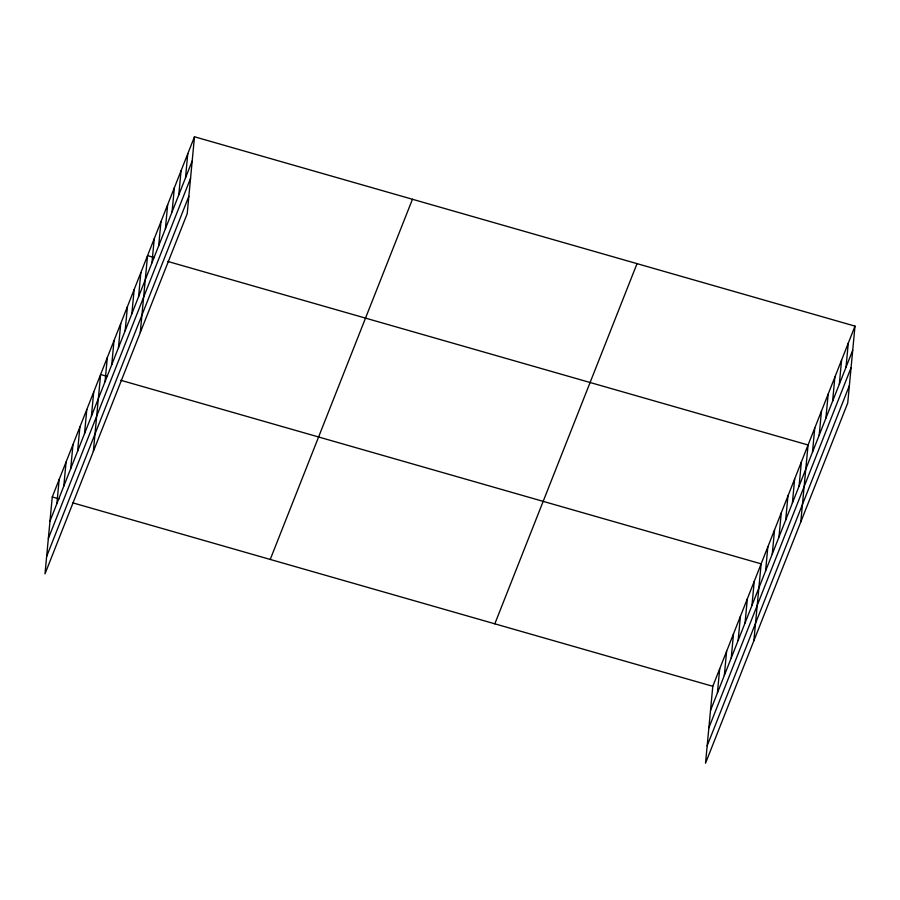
<?xml version="1.0" encoding="UTF-8"?>
<svg xmlns="http://www.w3.org/2000/svg" width="900" height="900" viewBox="0 0 900 900"><rect width="100%" height="100%" fill="white"/><g stroke="black" fill="none" stroke-linecap="round" stroke-linejoin="round"><path stroke-width="1.35" d="M194.479 136.778L52.267 496.969L45 573.874L187.211 213.694L194.479 136.778L855 326.126L847.732 403.031L705.521 763.222L712.789 686.306L855 326.126M56.891 503.618L59.175 479.475M63.799 486.124L66.082 461.981M70.706 468.63L72.99 444.476M77.614 451.136L79.897 426.983M84.521 433.642L86.805 409.489M91.429 416.149L93.712 391.995M93.353 451.418L100.62 374.501L107.347 376.425M105.041 381.668L107.325 357.525M111.746 364.691L114.03 340.537M118.451 347.715L120.735 323.561M125.156 330.728L127.44 306.585M131.861 313.751L134.145 289.598M138.566 296.775L140.85 272.621M140.276 332.55L147.555 255.634L154.282 257.569M151.976 262.811L154.26 238.657M158.681 245.824L160.965 221.681M165.386 228.847L167.659 204.694M172.08 211.871L174.364 187.718M178.785 194.884L181.069 170.741M185.49 177.907L187.774 153.754M717.413 692.966L719.696 668.812M724.32 675.472L726.604 651.319M731.227 657.979L733.511 633.825M738.135 640.485L740.419 616.331M745.043 622.991L747.326 598.837M751.95 605.498L754.234 581.344M753.874 640.755L761.141 563.85L120.802 380.284M765.562 571.016L767.846 546.863M772.268 554.04L774.551 529.886M778.972 537.053L781.256 512.91M785.678 520.076L787.961 495.923M792.383 503.1L794.666 478.946M799.087 486.113L801.371 461.959M800.798 521.899L808.065 444.983L167.737 261.428M812.486 452.149L814.77 428.006M819.191 435.173L821.475 411.019M825.896 418.196L828.18 394.043M832.601 401.209L834.885 377.066M839.306 384.233L841.59 360.079M846.011 367.256L848.295 343.103M49.984 521.123L192.195 160.931M48.341 538.526L190.553 178.335M46.642 556.47L188.854 196.279M270.236 559.451L412.447 199.26M494.82 623.824L637.031 263.632M710.505 710.46L852.716 350.269M708.863 727.875L851.074 367.684M707.164 745.808L849.375 385.627M52.267 496.969L58.995 498.892M72.45 502.751L712.789 686.306"/></g></svg>
